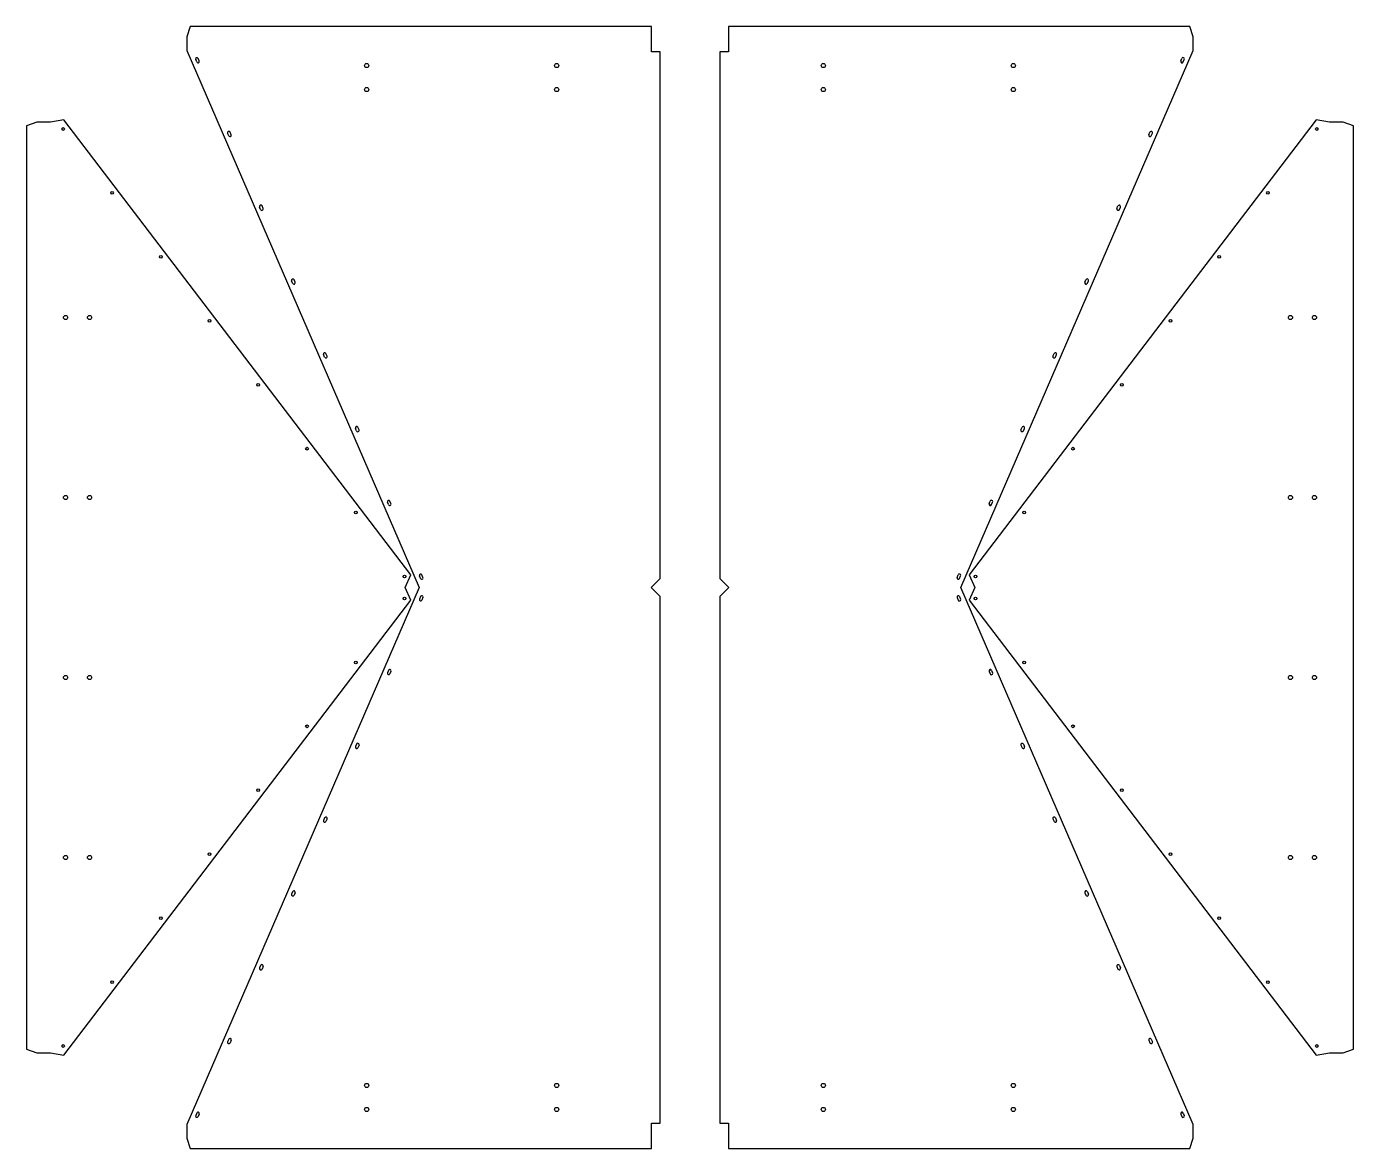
# Model space of a CAD drawing. Header units: millimetres. Extents: x -267 to 1945, y -935 to 935.
import ezdxf

# ---------------------------------------------------------------- set-up
doc = ezdxf.new("R2010")
doc.units = ezdxf.units.MM

msp = doc.modelspace()

# ---------------------------------------------------------------- linework, layer by layer
for p, q in [((6, 934.8969), (0, 917.8969)), ((775, 934.8969), (6, 934.8969)), ((775, 892.8969), (775, 934.8969)), ((903, 934.8969), (903, 892.8969)), ((1672, 934.8969), (903, 934.8969)), ((1678, 917.8969), (1672, 934.8969)), ((0, 917.8969), (0, 894.8969)), ((1678, 894.8969), (1678, 917.8969)), ((0, 894.8969), (387.7409, 0)), ((789, 892.8969), (775, 892.8969)), ((789, 15), (789, 892.8969)), ((903, 892.8969), (889, 892.8969)), ((889, 892.8969), (889, 15)), ((1290.2591, 0), (1678, 894.8969)), ((16.7167, 875.8089), (14.9276, 879.9379)), ((20.8458, 877.5979), (19.0567, 881.727)), ((1657.1542, 877.5979), (1658.9433, 881.727)), ((1661.2833, 875.8089), (1663.0724, 879.9379)), ((-250.0258, 775.4752), (-267.0258, 769.4752)), ((-227.0258, 775.4752), (-250.0258, 775.4752)), ((-204.8543, 779.3846), (-227.0258, 775.4752)), ((373.3579, 21.2755), (-204.8543, 779.3846)), ((1882.8543, 779.3846), (1304.6421, 21.2755)), ((1905.0258, 775.4752), (1882.8543, 779.3846)), ((1928.0258, 775.4752), (1905.0258, 775.4752)), ((1945.0258, 769.4752), (1928.0258, 775.4752)), ((-267.0258, 769.4752), (-267.0258, -769.4752)), ((69.9906, 752.854), (68.2015, 756.9831)), ((74.1196, 754.6431), (72.3306, 758.7721)), ((1603.8804, 754.6431), (1605.6694, 758.7721)), ((1608.0094, 752.854), (1609.7985, 756.9831)), ((1945.0258, -769.4752), (1945.0258, 769.4752)), ((123.2644, 629.8992), (121.4754, 634.0282)), ((127.3935, 631.6882), (125.6045, 635.8173)), ((1550.6065, 631.6882), (1552.3955, 635.8173)), ((1554.7356, 629.8992), (1556.5246, 634.0282)), ((176.5383, 506.9443), (174.7493, 511.0734)), ((180.6674, 508.7334), (178.8783, 512.8624)), ((1497.3326, 508.7334), (1499.1217, 512.8624)), ((1501.4617, 506.9443), (1503.2507, 511.0734)), ((229.8122, 383.9895), (228.0231, 388.1186)), ((233.9413, 385.7785), (232.1522, 389.9076)), ((1444.0587, 385.7785), (1445.8478, 389.9076)), ((1448.1878, 383.9895), (1449.9769, 388.1186)), ((287.2151, 262.8237), (285.4261, 266.9528)), ((1390.7849, 262.8237), (1392.5739, 266.9528)), ((283.0861, 261.0346), (281.297, 265.1637)), ((1394.9139, 261.0346), (1396.703, 265.1637)), ((336.3599, 138.0798), (334.5709, 142.2089)), ((340.489, 139.8688), (338.7, 143.9979)), ((1337.511, 139.8688), (1339.3, 143.9979)), ((1341.6401, 138.0798), (1343.4291, 142.2089)), ((387.7409, 0), (0, -894.8969)), ((364.4316, 0), (373.3579, 21.2755)), ((373.3579, -21.2755), (364.4316, 0)), ((389.6338, 15.1249), (387.8448, 19.254)), ((393.7629, 16.914), (391.9738, 21.0431)), ((774, 0), (789, 15)), ((789, -15), (774, 0)), ((889, 15), (904, 0)), ((904, 0), (889, -15)), ((1284.2371, 16.914), (1286.0262, 21.0431)), ((1288.3662, 15.1249), (1290.1552, 19.254)), ((1678, -894.8969), (1290.2591, 0)), ((1304.6421, 21.2755), (1313.5684, 0)), ((1313.5684, 0), (1304.6421, -21.2755)), ((-204.8543, -779.3846), (373.3579, -21.2755)), ((389.6338, -15.1249), (387.8448, -19.254)), ((393.7629, -16.914), (391.9738, -21.0431)), ((789, -892.8969), (789, -15)), ((889, -15), (889, -892.8969)), ((1284.2371, -16.914), (1286.0262, -21.0431)), ((1288.3662, -15.1249), (1290.1552, -19.254)), ((1304.6421, -21.2755), (1882.8543, -779.3846)), ((336.3599, -138.0798), (334.5709, -142.2089)), ((340.489, -139.8688), (338.7, -143.9979)), ((1337.511, -139.8688), (1339.3, -143.9979)), ((1341.6401, -138.0798), (1343.4291, -142.2089)), ((283.0861, -261.0346), (281.297, -265.1637)), ((287.2151, -262.8237), (285.4261, -266.9528)), ((1390.7849, -262.8237), (1392.5739, -266.9528)), ((1394.9139, -261.0346), (1396.703, -265.1637)), ((229.8122, -383.9895), (228.0231, -388.1186)), ((233.9413, -385.7785), (232.1522, -389.9076)), ((1444.0587, -385.7785), (1445.8478, -389.9076)), ((1448.1878, -383.9895), (1449.9769, -388.1186)), ((176.5383, -506.9443), (174.7493, -511.0734)), ((180.6674, -508.7334), (178.8783, -512.8624)), ((1497.3326, -508.7334), (1499.1217, -512.8624)), ((1501.4617, -506.9443), (1503.2507, -511.0734)), ((123.2644, -629.8992), (121.4754, -634.0282)), ((127.3935, -631.6882), (125.6045, -635.8173)), ((1550.6065, -631.6882), (1552.3955, -635.8173)), ((1554.7356, -629.8992), (1556.5246, -634.0282)), ((-267.0258, -769.4752), (-250.0258, -775.4752)), ((69.9906, -752.854), (68.2015, -756.9831)), ((74.1196, -754.6431), (72.3306, -758.7721)), ((1603.8804, -754.6431), (1605.6694, -758.7721)), ((1608.0094, -752.854), (1609.7985, -756.9831)), ((1928.0258, -775.4752), (1945.0258, -769.4752)), ((-250.0258, -775.4752), (-227.0258, -775.4752)), ((-227.0258, -775.4752), (-204.8543, -779.3846)), ((1882.8543, -779.3846), (1905.0258, -775.4752)), ((1905.0258, -775.4752), (1928.0258, -775.4752)), ((16.7167, -875.8089), (14.9276, -879.9379)), ((20.8458, -877.5979), (19.0567, -881.727)), ((1657.1542, -877.5979), (1658.9433, -881.727)), ((1661.2833, -875.8089), (1663.0724, -879.9379)), ((0, -894.8969), (0, -917.8969)), ((775, -934.8969), (775, -892.8969)), ((775, -892.8969), (789, -892.8969)), ((889, -892.8969), (903, -892.8969)), ((903, -892.8969), (903, -934.8969)), ((1678, -917.8969), (1678, -894.8969)), ((0, -917.8969), (6, -934.8969)), ((1672, -934.8969), (1678, -917.8969)), ((6, -934.8969), (775, -934.8969)), ((903, -934.8969), (1672, -934.8969))]:
    msp.add_line(p, q)
for centre, radius in [((300, 869.8969), 3.5), ((616.6667, 869.8969), 3.5), ((1061.3333, 869.8969), 3.5), ((1378, 869.8969), 3.5), ((300, 829.8969), 3.5), ((616.6667, 829.8969), 3.5), ((1061.3333, 829.8969), 3.5), ((1378, 829.8969), 3.5), ((-205.7869, 764.1179), 2.25), ((1883.7869, 764.1179), 2.25), ((-124.5233, 657.571), 2.25), ((1802.5233, 657.571), 2.25), ((-43.2597, 551.0242), 2.25), ((1721.2597, 551.0242), 2.25), ((-202.0258, 450), 3.5), ((-162.0258, 450), 3.5), ((38.0039, 444.4774), 2.25), ((1639.9961, 444.4774), 2.25), ((1840.0258, 450), 3.5), ((1880.0258, 450), 3.5), ((119.2675, 337.9305), 2.25), ((1558.7325, 337.9305), 2.25), ((200.5311, 231.3837), 2.25), ((1477.4689, 231.3837), 2.25), ((-202.0258, 150), 3.5), ((-162.0258, 150), 3.5), ((1840.0258, 150), 3.5), ((1880.0258, 150), 3.5), ((281.7947, 124.8369), 2.25), ((1396.2053, 124.8369), 2.25), ((363.0583, 18.2901), 2.25), ((1314.9417, 18.2901), 2.25), ((363.0583, -18.2901), 2.25), ((1314.9417, -18.2901), 2.25), ((281.7947, -124.8369), 2.25), ((1396.2053, -124.8369), 2.25), ((-202.0258, -150), 3.5), ((-162.0258, -150), 3.5), ((1840.0258, -150), 3.5), ((1880.0258, -150), 3.5), ((200.5311, -231.3837), 2.25), ((1477.4689, -231.3837), 2.25), ((119.2675, -337.9305), 2.25), ((1558.7325, -337.9305), 2.25), ((38.0039, -444.4774), 2.25), ((1639.9961, -444.4774), 2.25), ((-202.0258, -450), 3.5), ((-162.0258, -450), 3.5), ((1840.0258, -450), 3.5), ((1880.0258, -450), 3.5), ((-43.2597, -551.0242), 2.25), ((1721.2597, -551.0242), 2.25), ((-124.5233, -657.571), 2.25), ((1802.5233, -657.571), 2.25), ((-205.7869, -764.1179), 2.25), ((1883.7869, -764.1179), 2.25), ((300, -829.8969), 3.5), ((616.6667, -829.8969), 3.5), ((1061.3333, -829.8969), 3.5), ((1378, -829.8969), 3.5), ((300, -869.8969), 3.5), ((616.6667, -869.8969), 3.5), ((1061.3333, -869.8969), 3.5), ((1378, -869.8969), 3.5)]:
    msp.add_circle(centre, radius)
for centre, start, end in [((16.9922, 880.8325), 23.4261, 203.4261), ((18.7812, 876.7034), 203.4261, 23.4261), ((1659.2188, 876.7034), 156.5739, 336.5739), ((1661.0078, 880.8325), 336.5739, 156.5739), ((70.266, 757.8776), 23.4261, 203.4261), ((72.0551, 753.7485), 203.4261, 23.4261), ((1605.9449, 753.7485), 156.5739, 336.5739), ((1607.734, 757.8776), 336.5739, 156.5739), ((123.5399, 634.9228), 23.4261, 203.4261), ((125.329, 630.7937), 203.4261, 23.4261), ((1552.671, 630.7937), 156.5739, 336.5739), ((1554.4601, 634.9228), 336.5739, 156.5739), ((176.8138, 511.9679), 23.4261, 203.4261), ((1501.1862, 511.9679), 336.5739, 156.5739), ((178.6028, 507.8388), 203.4261, 23.4261), ((1499.3972, 507.8388), 156.5739, 336.5739), ((230.0877, 389.0131), 23.4261, 203.4261), ((231.8767, 384.884), 203.4261, 23.4261), ((1446.1233, 384.884), 156.5739, 336.5739), ((1447.9123, 389.0131), 336.5739, 156.5739), ((283.3615, 266.0582), 23.4261, 203.4261), ((1394.6385, 266.0582), 336.5739, 156.5739), ((285.1506, 261.9291), 203.4261, 23.4261), ((1392.8494, 261.9291), 156.5739, 336.5739), ((336.6354, 143.1034), 23.4261, 203.4261), ((338.4245, 138.9743), 203.4261, 23.4261), ((1339.5755, 138.9743), 156.5739, 336.5739), ((1341.3646, 143.1034), 336.5739, 156.5739), ((389.9093, 20.1485), 23.4261, 203.4261), ((1288.0907, 20.1485), 336.5739, 156.5739), ((391.6983, 16.0195), 203.4261, 23.4261), ((1286.3017, 16.0195), 156.5739, 336.5739), ((389.9093, -20.1485), 156.5739, 336.5739), ((391.6983, -16.0195), 336.5739, 156.5739), ((1286.3017, -16.0195), 23.4261, 203.4261), ((1288.0907, -20.1485), 203.4261, 23.4261), ((336.6354, -143.1034), 156.5739, 336.5739), ((338.4245, -138.9743), 336.5739, 156.5739), ((1339.5755, -138.9743), 23.4261, 203.4261), ((1341.3646, -143.1034), 203.4261, 23.4261), ((283.3615, -266.0582), 156.5739, 336.5739), ((285.1506, -261.9291), 336.5739, 156.5739), ((1392.8494, -261.9291), 23.4261, 203.4261), ((1394.6385, -266.0582), 203.4261, 23.4261), ((230.0877, -389.0131), 156.5739, 336.5739), ((231.8767, -384.884), 336.5739, 156.5739), ((1446.1233, -384.884), 23.4261, 203.4261), ((1447.9123, -389.0131), 203.4261, 23.4261), ((178.6028, -507.8388), 336.5739, 156.5739), ((1499.3972, -507.8388), 23.4261, 203.4261), ((176.8138, -511.9679), 156.5739, 336.5739), ((1501.1862, -511.9679), 203.4261, 23.4261), ((123.5399, -634.9228), 156.5739, 336.5739), ((125.329, -630.7937), 336.5739, 156.5739), ((1552.671, -630.7937), 23.4261, 203.4261), ((1554.4601, -634.9228), 203.4261, 23.4261), ((72.0551, -753.7485), 336.5739, 156.5739), ((1605.9449, -753.7485), 23.4261, 203.4261), ((70.266, -757.8776), 156.5739, 336.5739), ((1607.734, -757.8776), 203.4261, 23.4261), ((16.9922, -880.8325), 156.5739, 336.5739), ((18.7812, -876.7034), 336.5739, 156.5739), ((1659.2188, -876.7034), 23.4261, 203.4261), ((1661.0078, -880.8325), 203.4261, 23.4261)]:
    msp.add_arc(centre, 2.25, start, end)

doc.saveas('drawing.dxf')
